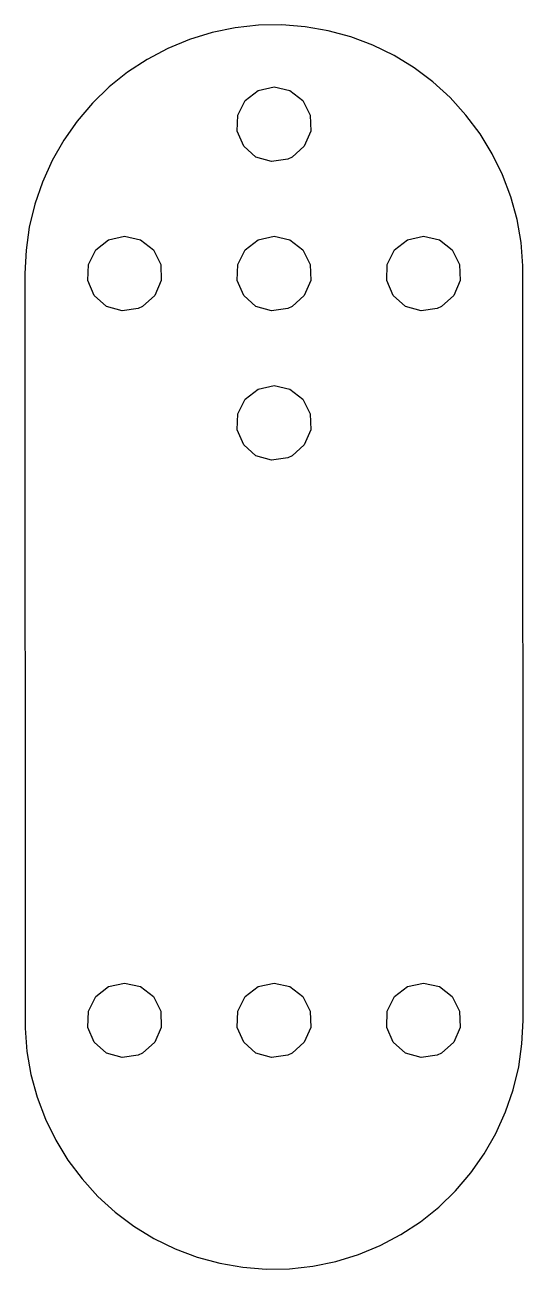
# Model space of a CAD drawing. Header units: metres. Extents: x -1 to 1, y -1 to 4.
import ezdxf

# ---------------------------------------------------------------- set-up
doc = ezdxf.new("R2010")
doc.units = ezdxf.units.M

msp = doc.modelspace()

# ---------------------------------------------------------------- linework, layer by layer
for p, q in [((0.0314, 3.9995), (-0.0628, 3.998)), ((0.1253, 3.9921), (0.0314, 3.9995)), ((-0.2487, 3.9686), (-0.3387, 3.9409)), ((-0.1564, 3.9877), (-0.2487, 3.9686)), ((-0.0628, 3.998), (-0.1564, 3.9877)), ((0.2181, 3.9759), (0.1253, 3.9921)), ((0.309, 3.951), (0.2181, 3.9759)), ((0.3971, 3.9177), (0.309, 3.951)), ((-0.4258, 3.9048), (-0.509, 3.8607)), ((-0.3387, 3.9409), (-0.4258, 3.9048)), ((0.4818, 3.8763), (0.3971, 3.9177)), ((-0.509, 3.8607), (-0.5878, 3.809)), ((0.5621, 3.8271), (0.4818, 3.8763)), ((-0.5878, 3.809), (-0.6613, 3.7501)), ((0.6374, 3.7705), (0.5621, 3.8271)), ((-0.6613, 3.7501), (-0.729, 3.6845)), ((-0.0639, 3.7357), (0, 3.75)), ((0, 3.75), (0.0639, 3.7357)), ((0.7071, 3.7071), (0.6374, 3.7705)), ((-0.1156, 3.6956), (-0.0639, 3.7357)), ((0.0639, 3.7357), (0.1156, 3.6956)), ((0.7705, 3.6374), (0.7071, 3.7071)), ((-0.729, 3.6845), (-0.7901, 3.6129)), ((-0.1453, 3.6373), (-0.1156, 3.6956)), ((0.1156, 3.6956), (0.1453, 3.6373)), ((-0.7901, 3.6129), (-0.8443, 3.5358)), ((-0.1473, 3.5719), (-0.1453, 3.6373)), ((0.1453, 3.6373), (0.1473, 3.5719)), ((0.8271, 3.5621), (0.7705, 3.6374)), ((-0.1213, 3.5118), (-0.1473, 3.5719)), ((0.1473, 3.5719), (0.1213, 3.5118)), ((0.8763, 3.4817), (0.8271, 3.5621)), ((-0.8443, 3.5358), (-0.891, 3.454)), ((-0.0723, 3.4686), (-0.1213, 3.5118)), ((0.1213, 3.5118), (0.0723, 3.4686)), ((-0.891, 3.454), (-0.9298, 3.3681)), ((-0.0094, 3.4503), (-0.0723, 3.4686)), ((0.0552, 3.4605), (-0.0094, 3.4503)), ((0.0723, 3.4686), (0.0552, 3.4605)), ((0.9177, 3.3971), (0.8763, 3.4817)), ((-0.9298, 3.3681), (-0.9603, 3.279)), ((0.951, 3.309), (0.9177, 3.3971)), ((0.9759, 3.2181), (0.951, 3.309)), ((-0.9603, 3.279), (-0.9823, 3.1874)), ((0.9921, 3.1253), (0.9759, 3.2181)), ((-0.9823, 3.1874), (-0.9956, 3.0941)), ((-0.6639, 3.1357), (-0.6, 3.15)), ((-0.6, 3.15), (-0.5361, 3.1357)), ((-0.0639, 3.1357), (0, 3.15)), ((0, 3.15), (0.0639, 3.1357)), ((0.5361, 3.1357), (0.6, 3.15)), ((0.6, 3.15), (0.6639, 3.1357)), ((-0.7156, 3.0956), (-0.6639, 3.1357)), ((-0.5361, 3.1357), (-0.4844, 3.0956)), ((-0.1156, 3.0956), (-0.0639, 3.1357)), ((0.0639, 3.1357), (0.1156, 3.0956)), ((0.4844, 3.0956), (0.5361, 3.1357)), ((0.6639, 3.1357), (0.7156, 3.0956)), ((0.9995, 3.0314), (0.9921, 3.1253)), ((-0.9956, 3.0941), (-1, 3)), ((-0.7453, 3.0373), (-0.7156, 3.0956)), ((-0.4844, 3.0956), (-0.4547, 3.0373)), ((-0.1453, 3.0373), (-0.1156, 3.0956)), ((0.1156, 3.0956), (0.1453, 3.0373)), ((0.4547, 3.0373), (0.4844, 3.0956)), ((0.7156, 3.0956), (0.7453, 3.0373)), ((-1, 3), (-0.9995, -0.0314)), ((-0.7473, 2.9719), (-0.7453, 3.0373)), ((-0.4547, 3.0373), (-0.4527, 2.9719)), ((-0.1473, 2.9719), (-0.1453, 3.0373)), ((0.1453, 3.0373), (0.1473, 2.9719)), ((0.4527, 2.9719), (0.4547, 3.0373)), ((0.7453, 3.0373), (0.7473, 2.9719)), ((1, 0), (0.9995, 3.0314)), ((-0.7213, 2.9118), (-0.7473, 2.9719)), ((-0.4527, 2.9719), (-0.4786, 2.9118)), ((-0.1213, 2.9118), (-0.1473, 2.9719)), ((0.1473, 2.9719), (0.1213, 2.9118)), ((0.4786, 2.9118), (0.4527, 2.9719)), ((0.7473, 2.9719), (0.7213, 2.9118)), ((-0.6723, 2.8685), (-0.7213, 2.9118)), ((-0.4786, 2.9118), (-0.5277, 2.8685)), ((-0.0723, 2.8685), (-0.1213, 2.9118)), ((0.1213, 2.9118), (0.0723, 2.8685)), ((0.5277, 2.8685), (0.4786, 2.9118)), ((0.7213, 2.9118), (0.6723, 2.8685)), ((-0.6094, 2.8503), (-0.6723, 2.8685)), ((-0.5448, 2.8605), (-0.6094, 2.8503)), ((-0.5277, 2.8685), (-0.5448, 2.8605)), ((-0.0094, 2.8503), (-0.0723, 2.8685)), ((0.0552, 2.8605), (-0.0094, 2.8503)), ((0.0723, 2.8685), (0.0552, 2.8605)), ((0.5906, 2.8503), (0.5277, 2.8685)), ((0.6552, 2.8605), (0.5906, 2.8503)), ((0.6723, 2.8685), (0.6552, 2.8605)), ((-0.0639, 2.5357), (0, 2.55)), ((0, 2.55), (0.0639, 2.5357)), ((-0.1156, 2.4956), (-0.0639, 2.5357)), ((0.0639, 2.5357), (0.1156, 2.4956)), ((-0.1453, 2.4373), (-0.1156, 2.4956)), ((0.1156, 2.4956), (0.1453, 2.4373)), ((-0.1473, 2.3719), (-0.1453, 2.4373)), ((0.1453, 2.4373), (0.1473, 2.3719)), ((-0.1213, 2.3118), (-0.1473, 2.3719)), ((0.1473, 2.3719), (0.1213, 2.3118)), ((-0.0723, 2.2685), (-0.1213, 2.3118)), ((0.1213, 2.3118), (0.0723, 2.2685)), ((-0.0094, 2.2503), (-0.0723, 2.2685)), ((0.0552, 2.2605), (-0.0094, 2.2503)), ((0.0723, 2.2685), (0.0552, 2.2605)), ((-0.6639, 0.1357), (-0.6, 0.15)), ((-0.6, 0.15), (-0.5361, 0.1357)), ((-0.0639, 0.1357), (0, 0.15)), ((0, 0.15), (0.0639, 0.1357)), ((0.5361, 0.1357), (0.6, 0.15)), ((0.6, 0.15), (0.6639, 0.1357)), ((-0.7156, 0.0956), (-0.6639, 0.1357)), ((-0.5361, 0.1357), (-0.4844, 0.0956)), ((-0.1156, 0.0956), (-0.0639, 0.1357)), ((0.0639, 0.1357), (0.1156, 0.0956)), ((0.4844, 0.0956), (0.5361, 0.1357)), ((0.6639, 0.1357), (0.7156, 0.0956)), ((-0.7453, 0.0373), (-0.7156, 0.0956)), ((-0.4844, 0.0956), (-0.4547, 0.0373)), ((-0.1453, 0.0373), (-0.1156, 0.0956)), ((0.1156, 0.0956), (0.1453, 0.0373)), ((0.4547, 0.0373), (0.4844, 0.0956)), ((0.7156, 0.0956), (0.7453, 0.0373)), ((-0.7473, -0.0281), (-0.7453, 0.0373)), ((-0.4547, 0.0373), (-0.4527, -0.0281)), ((-0.1473, -0.0281), (-0.1453, 0.0373)), ((0.1453, 0.0373), (0.1473, -0.0281)), ((0.4527, -0.0281), (0.4547, 0.0373)), ((0.7453, 0.0373), (0.7473, -0.0281)), ((0.9956, -0.0941), (1, 0)), ((-0.9995, -0.0314), (-0.9921, -0.1253)), ((-0.7213, -0.0882), (-0.7473, -0.0281)), ((-0.4527, -0.0281), (-0.4786, -0.0882)), ((-0.1213, -0.0882), (-0.1473, -0.0281)), ((0.1473, -0.0281), (0.1213, -0.0882)), ((0.4786, -0.0882), (0.4527, -0.0281)), ((0.7473, -0.0281), (0.7213, -0.0882)), ((-0.6723, -0.1314), (-0.7213, -0.0882)), ((-0.4786, -0.0882), (-0.5277, -0.1314)), ((-0.0723, -0.1314), (-0.1213, -0.0882)), ((0.1213, -0.0882), (0.0723, -0.1314)), ((0.5277, -0.1314), (0.4786, -0.0882)), ((0.7213, -0.0882), (0.6723, -0.1314)), ((0.9823, -0.1874), (0.9956, -0.0941)), ((-0.9921, -0.1253), (-0.9759, -0.2181)), ((-0.6094, -0.1497), (-0.6723, -0.1314)), ((-0.5448, -0.1395), (-0.6094, -0.1497)), ((-0.5277, -0.1314), (-0.5448, -0.1395)), ((-0.0094, -0.1497), (-0.0723, -0.1314)), ((0.0552, -0.1395), (-0.0094, -0.1497)), ((0.0723, -0.1314), (0.0552, -0.1395)), ((0.5906, -0.1497), (0.5277, -0.1314)), ((0.6552, -0.1395), (0.5906, -0.1497)), ((0.6723, -0.1314), (0.6552, -0.1395)), ((0.9603, -0.279), (0.9823, -0.1874)), ((-0.9759, -0.2181), (-0.951, -0.309)), ((0.9298, -0.3681), (0.9603, -0.279)), ((-0.951, -0.309), (-0.9177, -0.3971)), ((-0.9177, -0.3971), (-0.8763, -0.4818)), ((0.891, -0.454), (0.9298, -0.3681)), ((-0.8763, -0.4818), (-0.8271, -0.5621)), ((0.8443, -0.5358), (0.891, -0.454)), ((0.7901, -0.6129), (0.8443, -0.5358)), ((-0.8271, -0.5621), (-0.7705, -0.6374)), ((-0.7705, -0.6374), (-0.7071, -0.7071)), ((0.729, -0.6845), (0.7901, -0.6129)), ((0.6613, -0.7501), (0.729, -0.6845)), ((-0.7071, -0.7071), (-0.6374, -0.7705)), ((-0.6374, -0.7705), (-0.5621, -0.8271)), ((0.5878, -0.809), (0.6613, -0.7501)), ((-0.5621, -0.8271), (-0.4818, -0.8763)), ((0.509, -0.8607), (0.5878, -0.809)), ((-0.4818, -0.8763), (-0.3971, -0.9177)), ((0.4258, -0.9048), (0.509, -0.8607)), ((-0.3971, -0.9177), (-0.309, -0.951)), ((0.2487, -0.9686), (0.3387, -0.9409)), ((0.3387, -0.9409), (0.4258, -0.9048)), ((-0.309, -0.951), (-0.2181, -0.9759)), ((-0.2181, -0.9759), (-0.1253, -0.9921)), ((-0.1253, -0.9921), (-0.0314, -0.9995)), ((-0.0314, -0.9995), (0.0628, -0.998)), ((0.0628, -0.998), (0.1564, -0.9877)), ((0.1564, -0.9877), (0.2487, -0.9686))]:
    msp.add_line(p, q)

doc.saveas('drawing.dxf')
